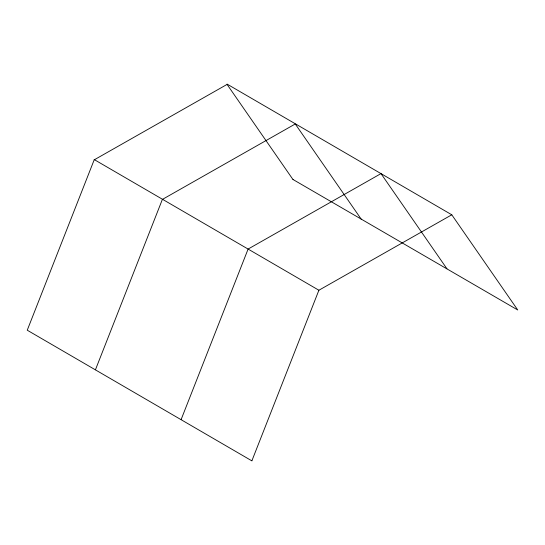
<?xml version="1.0" encoding="UTF-8"?>
<svg xmlns="http://www.w3.org/2000/svg" width="545" height="545" viewBox="0 0 545 545"><rect width="100%" height="100%" fill="white"/><g stroke="black" fill="none" stroke-linecap="round" stroke-linejoin="round"><path stroke-width="0.82" d="M293.033 179.516L517.75 309.996L451.785 214.791L227.067 84.094M95.443 369.776L162.369 199.429L295.261 123.974L361.226 219.185M181.185 419.398L248.104 249.058L380.996 173.603L446.968 268.814M251.967 460.586L318.893 290.24L451.785 214.791M318.893 290.24L94.176 159.549M251.967 460.906L27.25 330.209L94.176 159.869L227.067 84.414L293.033 179.618"/></g></svg>
